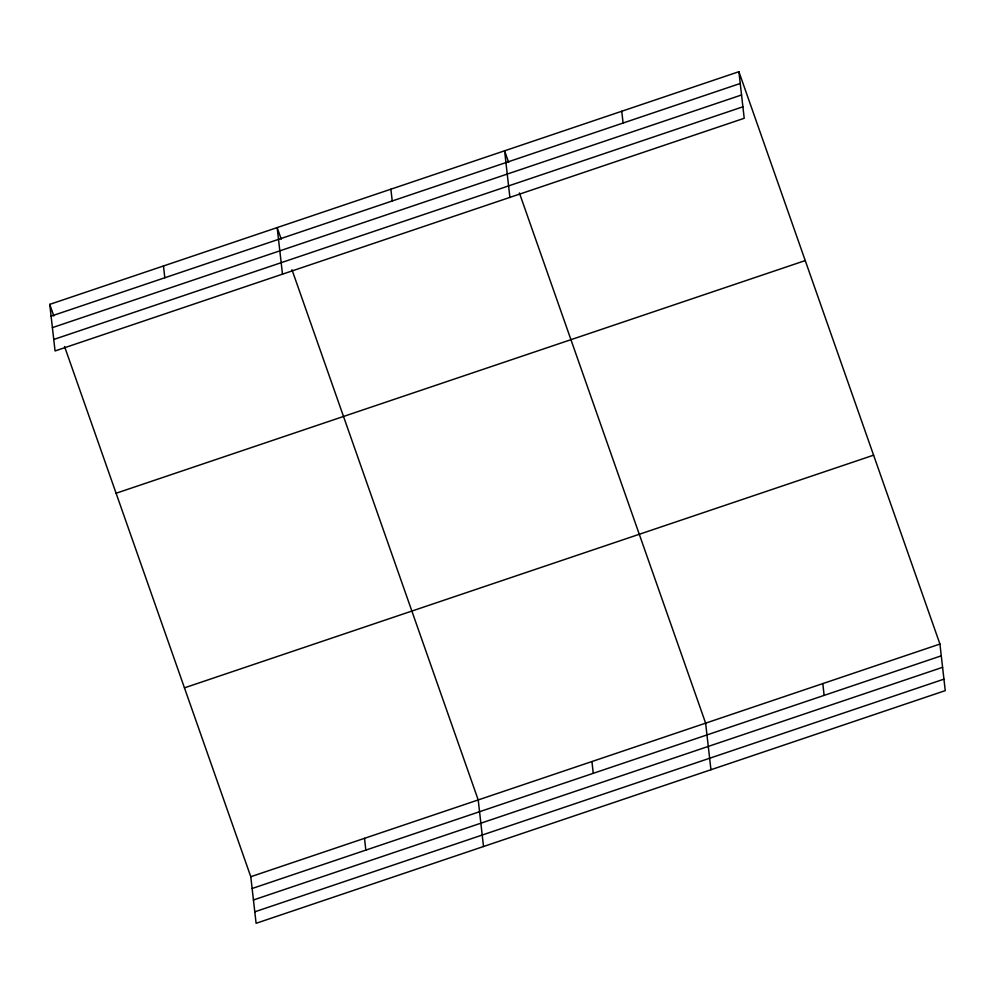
<?xml version="1.0" encoding="UTF-8"?>
<svg xmlns="http://www.w3.org/2000/svg" width="995" height="995" viewBox="0 0 995 995"><rect width="100%" height="100%" fill="white"/><g stroke="black" fill="none" stroke-linecap="round" stroke-linejoin="round"><path stroke-width="1.49" d="M738.899 71.702L744.21 118.281L55.061 350.949L49.75 304.37L738.899 71.702L939.939 644.051L945.25 690.629L256.101 923.298L250.79 876.719L64.551 346.496M51.093 316.149L740.243 83.481M52.399 327.629L741.549 94.973M53.755 339.469L742.904 106.801M116.092 493.246L805.241 260.578M184.448 687.843L873.598 455.175M250.79 876.719L939.939 644.051M252.133 888.498L941.282 655.829M253.439 899.977L942.588 667.322M254.795 911.818L943.944 679.15M508.669 162.434L504.589 150.805L509.9 197.396M519.39 192.943L705.629 723.154L710.94 769.744M281.249 239.21L277.17 227.594L282.481 274.172M291.97 269.72L478.209 799.93L483.52 846.521M49.75 304.37L53.829 315.987M822.79 683.602L824.134 695.381M621.751 111.253L623.094 123.032M591.925 761.548L593.269 773.326M390.886 189.199L392.229 200.978M364.506 838.325L365.837 850.103M163.466 265.976L164.797 277.754"/></g></svg>
